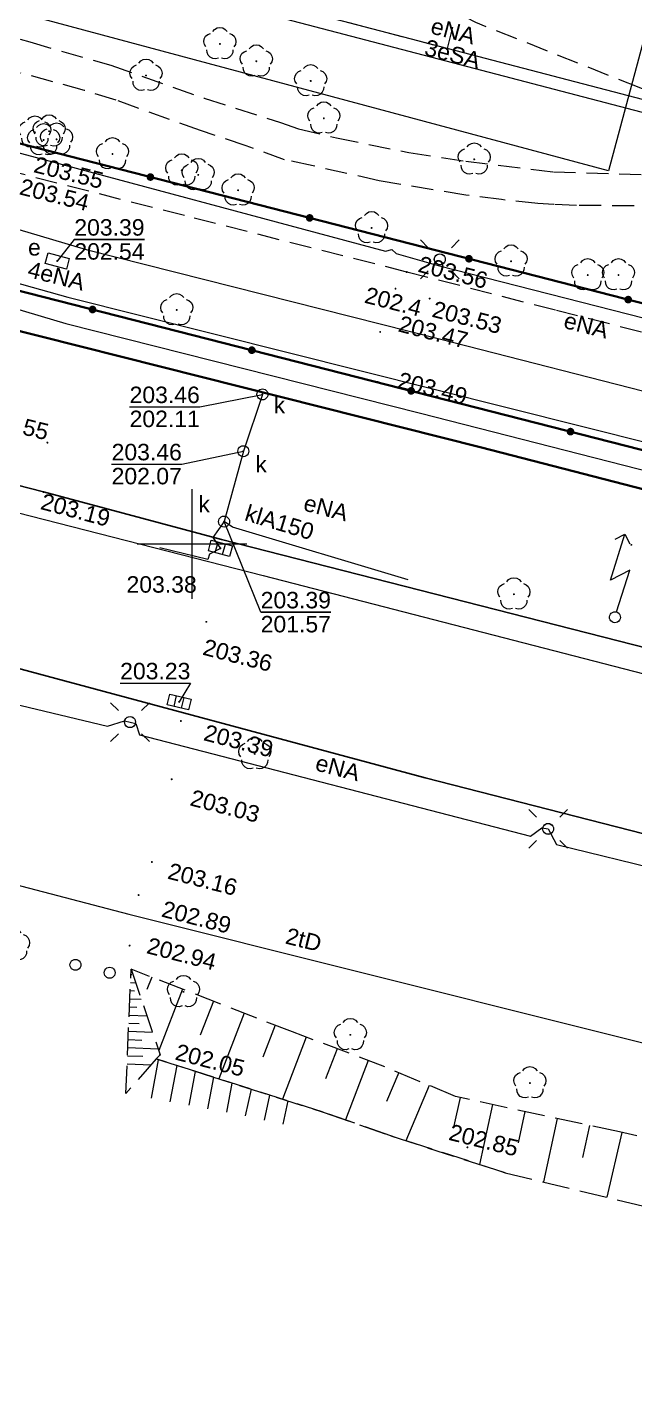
# Model space of a CAD drawing. Extents: x 0 to 7423283, y 0 to 5548300.
# Drawn here: x 7422242.5 to 7422270.2, y 5547711.2 to 5547773.6 of the extents above; entities that cross this region are included whole.
import ezdxf
from ezdxf.enums import TextEntityAlignment as Align

# ---------------------------------------------------------------- set-up
doc = ezdxf.new("R2010")
doc.units = 0
for name, pattern in [('PRZER1-1', [2, 1, -1]), ('PRZER2-1', [3, 2, -1]), ('PRZER2_5-1', [3.5, 2.5, -1])]:
    doc.linetypes.add(name, pattern=pattern)
doc.layers.get('0').update_dxf_attribs({"linetype": 'CONTINUOUS', "lineweight": 13})
for name, color, linetype, lineweight, true_color in [('BUBS05', 7, 'PRZER2-1', 18, 0x0a0909), ('EGBD03', 7, 'CONTINUOUS', 18, 0x008000), ('EGBP04', 7, 'CONTINUOUS', 18, 0x008000), ('EGBU01', 7, 'PRZER1-1', 18, 0x008000), ('OBOP02', 7, 'CONTINUOUS', 18, 0x008000), ('SUPE03_O', 1, 'CONTINUOUS', 18, 0xff0000), ('SUPE04', 1, 'CONTINUOUS', 18, 0xff0000), ('SUPE04_O', 1, 'CONTINUOUS', 18, 0xff0000), ('SUPK02', 7, 'CONTINUOUS', 18, 0x803300), ('SUPK02_O', 7, 'CONTINUOUS', 18, 0x803300), ('SUPK03', 7, 'CONTINUOUS', 18, 0x803300), ('SUPT01', 7, 'CONTINUOUS', 18, 0xff9100), ('SUPT01_O', 7, 'CONTINUOUS', 18, 0xff9100), ('SUPW03', 5, 'CONTINUOUS', 18, 0x0000ff), ('SUUS05', 7, 'CONTINUOUS', 18, 0x0a0909), ('SUUS15', 7, 'CONTINUOUS', 18, 0xff9100), ('SUUS15_O', 7, 'CONTINUOUS', 18, 0xff9100)]:
    doc.layers.add(name, color=color, linetype=linetype, lineweight=lineweight, true_color=true_color)
for name, color, linetype, lineweight in [('BUBZ02', 7, 'PRZER2_5-1', 18), ('GSLKOC', 7, 'CONTINUOUS', 18), ('KTCR02', 7, 'PRZER2-1', 18), ('KTKR01', 7, 'CONTINUOUS', 25), ('KTOK05_01', 7, 'CONTINUOUS', 35), ('KTTR03', 7, 'CONTINUOUS', 35), ('RTPW02', 7, 'CONTINUOUS', 13), ('RTPW02_O', 7, 'CONTINUOUS', 13), ('SUSM', 7, 'CONTINUOUS', 18)]:
    doc.layers.add(name, color=color, linetype=linetype, lineweight=lineweight)
for name, color, linetype, true_color in [('SUPS01_03', 1, 'CONTINUOUS', 0xff0000), ('SUPS01_03_O', 1, 'CONTINUOUS', 0xff0000), ('SUPS01_05', 7, 'CONTINUOUS', 0x803300), ('SUPS01_05_O', 7, 'CONTINUOUS', 0x803300)]:
    doc.layers.add(name, color=color, linetype=linetype, true_color=true_color)
doc.styles.add('GEO-INFO', font='Arial')

# ---------------------------------------------------------------- blocks, each defined once
blk = doc.blocks.new('EPPGN')
blk.add_hatch(color=0).paths.add_polyline_path([(-0.09, 0), (-0.085595, -0.027812), (-0.072812, -0.052901), (-0.052901, -0.072812), (-0.027812, -0.085595), (0, -0.09), (0.027812, -0.085595), (0.052901, -0.072812), (0.072812, -0.052901), (0.085595, -0.027812), (0.09, 0), (0.085595, 0.027812), (0.072812, 0.052901), (0.052901, 0.072812), (0.027812, 0.085595), (0, 0.09), (-0.027812, 0.085595), (-0.052901, 0.072812), (-0.072812, 0.052901), (-0.085595, 0.027812)])
blk = doc.blocks.new('PROSTOKAT2-1_PELNY')
at = {"color": 0}
blk.add_lwpolyline([(1, 0.5), (1, -0.5), (-1, -0.5), (-1, 0.5)], close=True, dxfattribs=at)
blk = doc.blocks.new('KOLO')
blk.add_hatch(color=0).paths.add_polyline_path([(0, 0.5), (-0.12941, 0.482963), (-0.25, 0.433013), (-0.353553, 0.353553), (-0.433013, 0.25), (-0.482963, 0.12941), (-0.5, 0), (-0.482963, -0.12941), (-0.433013, -0.25), (-0.353553, -0.353553), (-0.25, -0.433013), (-0.12941, -0.482963), (0, -0.5), (0.12941, -0.482963), (0.25, -0.433013), (0.353553, -0.353553), (0.433013, -0.25), (0.482963, -0.12941), (0.5, 0), (0.482963, 0.12941), (0.433013, 0.25), (0.353553, 0.353553), (0.25, 0.433013), (0.12941, 0.482963)])
blk = doc.blocks.new('SPDLP')
blk.add_hatch(color=0).paths.add_polyline_path([(-0.09, 0), (-0.085595, -0.027812), (-0.072812, -0.052901), (-0.052901, -0.072812), (-0.027812, -0.085595), (0, -0.09), (0.027812, -0.085595), (0.052901, -0.072812), (0.072812, -0.052901), (0.085595, -0.027812), (0.09, 0), (0.085595, 0.027812), (0.072812, 0.052901), (0.052901, 0.072812), (0.027812, 0.085595), (0, 0.09), (-0.027812, 0.085595), (-0.052901, 0.072812), (-0.072812, 0.052901), (-0.085595, 0.027812)])
at = {"color": 0}
for points in [[(-0.268652, 1.271938), (-0.048001, 1.40916), (0.20623, 1.462858), (0.463525, 1.426585), (0.693003, 1.304695), (0.867117, 1.11182), (0.964971, 0.871109)], [(-1.292703, 0.137547), (-1.355024, 0.389802), (-1.327532, 0.648184), (-1.213525, 0.881678), (-1.026689, 1.062258), (-0.78945, 1.168249), (-0.530282, 1.186929)], [(1.126667, 0.648554), (1.325358, 0.481106), (1.454989, 0.255912), (1.5, 0), (1.454989, -0.255912), (1.325358, -0.481106), (1.126667, -0.648554)], [(-0.530282, -1.186929), (-0.78945, -1.168249), (-1.026689, -1.062258), (-1.213525, -0.881678), (-1.327532, -0.648184), (-1.355024, -0.389802), (-1.292703, -0.137547)], [(0.964971, -0.871109), (0.867117, -1.11182), (0.693003, -1.304695), (0.463525, -1.426585), (0.20623, -1.462858), (-0.048001, -1.40916), (-0.268652, -1.271938)]]:
    blk.add_lwpolyline(points, dxfattribs=at)
blk = doc.blocks.new('SUSM07_01')
at = {"color": 0}
for points in [[(0.5, 0), (4.5, 0), (3.1, 1.4), (7.5, 1.4)], [(6.793489, 2.104679), (7.5, 1.4), (6.793489, 0.695321)]]:
    blk.add_lwpolyline(points, dxfattribs=at)
blk.add_lwpolyline([(0.5, 0), (0.482963, -0.12941), (0.433013, -0.25), (0.353553, -0.353553), (0.25, -0.433013), (0.12941, -0.482963), (0, -0.5), (-0.12941, -0.482963), (-0.25, -0.433013), (-0.353553, -0.353553), (-0.433013, -0.25), (-0.482963, -0.12941), (-0.5, 0), (-0.482963, 0.12941), (-0.433013, 0.25), (-0.353553, 0.353553), (-0.25, 0.433013), (-0.12941, 0.482963), (0, 0.5), (0.12941, 0.482963), (0.25, 0.433013), (0.353553, 0.353553), (0.433013, 0.25), (0.482963, 0.12941)], close=True, dxfattribs=at)
blk = doc.blocks.new('OKRAG_PELNY')
at = {"color": 0}
blk.add_lwpolyline([(0.5, 0), (0.482963, -0.12941), (0.433013, -0.25), (0.353553, -0.353553), (0.25, -0.433013), (0.12941, -0.482963), (0, -0.5), (-0.12941, -0.482963), (-0.25, -0.433013), (-0.353553, -0.353553), (-0.433013, -0.25), (-0.482963, -0.12941), (-0.5, 0), (-0.482963, 0.12941), (-0.433013, 0.25), (-0.353553, 0.353553), (-0.25, 0.433013), (-0.12941, 0.482963), (0, 0.5), (0.12941, 0.482963), (0.25, 0.433013), (0.353553, 0.353553), (0.433013, 0.25), (0.482963, 0.12941)], close=True, dxfattribs=at)
blk = doc.blocks.new('SUSM01_01')
at = {"color": 0}
for points in [[(-0.353553, 0.353553), (-0.212132, 0.212132)], [(0.353553, 0.353553), (0.212132, 0.212132)], [(-0.353553, -0.353553), (-0.212132, -0.212132)], [(0.353553, -0.353553), (0.212132, -0.212132)]]:
    blk.add_lwpolyline(points, dxfattribs=at)
blk.add_lwpolyline([(0.1, 0), (0.093969, -0.034202), (0.076604, -0.064279), (0.05, -0.086603), (0.025882, -0.096593), (0, -0.1), (-0.025882, -0.096593), (-0.05, -0.086603), (-0.073305, -0.068017), (-0.090097, -0.043388), (-0.098883, -0.014904), (-0.098883, 0.014904), (-0.090097, 0.043388), (-0.073305, 0.068017), (-0.05, 0.086603), (-0.022252, 0.097493), (0.007473, 0.09972), (0.036534, 0.093087), (0.062349, 0.078183), (0.082624, 0.056332), (0.095557, 0.029476)], close=True, dxfattribs=at)
blk = doc.blocks.new('SUUS05')
at = {"color": 0}
blk.add_lwpolyline([(0.5, -0.25), (-0.5, -0.25), (-0.5, 0.25), (0.5, 0.25)], close=True, dxfattribs=at)
for points in [[(-0.175, -0.25), (-0.175, 0.25)], [(0.175, -0.25), (0.175, 0.25)]]:
    blk.add_lwpolyline(points, dxfattribs=at)

msp = doc.modelspace()

# ---------------------------------------------------------------- linework, layer by layer
at = {"color": 7, "linetype": 'Continuous', "lineweight": 13, "elevation": 100, "flags": 128}
for points in [[(7422250, 5547747.5), (7422250, 5547752.5)], [(7422247.5, 5547750), (7422252.5, 5547750)]]:
    msp.add_lwpolyline(points, dxfattribs=at)
at = {"layer": 'BUBS05', "color": 18, "linetype": 'PRZER2-1', "lineweight": 18, "ltscale": 0.5, "true_color": 0x0a0909, "elevation": 10.14}
msp.add_lwpolyline([(7422240.08, 5547793.75), (7422236.3, 5547779.12), (7422248.05, 5547776.12), (7422249.9, 5547775.69), (7422261.65, 5547772.59), (7422265.42, 5547787.24), (7422254.01, 5547790.21), (7422251.52, 5547790.84), (7422242.73, 5547793.14), (7422241.08, 5547793.53)], close=True, dxfattribs=at)
at = {"layer": 'BUBZ02', "color": 7, "linetype": 'PRZER2_5-1', "lineweight": 18, "ltscale": 0.5, "elevation": 10.14}
for points in [[(7422247.22, 5547730.61), (7422248.54, 5547726.71), (7422248.37, 5547726.52), (7422246.98, 5547724.95)], [(7422246.98, 5547724.95), (7422247.22, 5547730.61)], [(7422247.22, 5547730.61), (7422248.54, 5547726.71), (7422248.37, 5547726.52), (7422250.5, 5547725.84), (7422255.98, 5547724.1), (7422259.07, 5547723.01), (7422264.28, 5547721.33), (7422273.26, 5547719.17), (7422292.46, 5547714.49), (7422304.41, 5547711.81), (7422304.3, 5547714.64)], [(7422304.3, 5547714.64), (7422300.58, 5547715.79), (7422297.48, 5547716.67), (7422291.9, 5547717.95), (7422284.18, 5547719.74), (7422278.81, 5547721.02), (7422269.5, 5547723.19), (7422262.02, 5547724.8), (7422258.8, 5547726.16), (7422254.58, 5547727.75), (7422247.22, 5547730.61)], [(7422264.28, 5547721.33), (7422259.07, 5547723.01), (7422255.98, 5547724.1), (7422250.5, 5547725.84), (7422248.37, 5547726.52), (7422246.98, 5547724.95)]]:
    msp.add_lwpolyline(points, dxfattribs=at)
at = {"layer": 'BUBZ02', "color": 7, "linetype": 'Continuous', "lineweight": 18, "elevation": 10.14, "flags": 128}
for points in [[(7422247.21, 5547730.374), (7422247.256, 5547730.372)], [(7422247.194, 5547730.003), (7422247.429, 5547729.993)], [(7422248.158, 5547730.246), (7422247.94, 5547729.685)], [(7422247.163, 5547729.262), (7422247.684, 5547729.24)], [(7422247.179, 5547729.633), (7422247.367, 5547729.625)], [(7422249.565, 5547729.699), (7422248.477, 5547726.897)], [(7422250.973, 5547729.152), (7422250.375, 5547727.611)], [(7422247.131, 5547728.521), (7422247.939, 5547728.487)], [(7422247.147, 5547728.892), (7422247.479, 5547728.878)], [(7422252.381, 5547728.605), (7422251.218, 5547725.612)], [(7422247.116, 5547728.151), (7422247.591, 5547728.13)], [(7422253.788, 5547728.058), (7422253.224, 5547726.606)], [(7422247.084, 5547727.409), (7422247.703, 5547727.383)], [(7422247.1, 5547727.78), (7422248.194, 5547727.734)], [(7422255.198, 5547727.517), (7422254.132, 5547724.687)], [(7422247.053, 5547726.668), (7422247.751, 5547726.639)], [(7422247.069, 5547727.039), (7422248.448, 5547726.98)], [(7422256.612, 5547726.985), (7422256.092, 5547725.607)], [(7422247.037, 5547726.298), (7422248.132, 5547726.251)], [(7422248.148, 5547724.732), (7422248.476, 5547726.486)], [(7422249.007, 5547724.571), (7422249.315, 5547726.218)], [(7422258.025, 5547726.452), (7422257.003, 5547723.739)], [(7422249.867, 5547724.41), (7422250.155, 5547725.95)], [(7422250.726, 5547724.25), (7422250.994, 5547725.683)], [(7422251.586, 5547724.089), (7422251.834, 5547725.417)], [(7422259.428, 5547725.895), (7422258.875, 5547724.584)], [(7422252.443, 5547723.919), (7422252.714, 5547725.137)], [(7422253.297, 5547723.73), (7422253.55, 5547724.872)], [(7422260.819, 5547725.307), (7422259.756, 5547722.789)], [(7422254.15, 5547723.54), (7422254.387, 5547724.606)], [(7422262.222, 5547724.757), (7422261.944, 5547723.465)], [(7422263.698, 5547724.439), (7422263.11, 5547721.707)], [(7422265.175, 5547724.121), (7422264.867, 5547722.692)], [(7422266.651, 5547723.803), (7422266.028, 5547720.91)], [(7422268.127, 5547723.485), (7422267.812, 5547722.021)], [(7422269.603, 5547723.166), (7422268.915, 5547720.215)]]:
    msp.add_lwpolyline(points, dxfattribs=at)
at = {"layer": 'EGBD03', "color": 96, "linetype": 'Continuous', "lineweight": 18, "true_color": 0x008000, "elevation": 10.3}
msp.add_lwpolyline([(7422194.39, 5548053.5), (7422184.85, 5548019.75), (7422176.11, 5547988.16), (7422167.47, 5547956.53), (7422158.84, 5547924.97), (7422141.62, 5547861.86), (7422133, 5547830.19), (7422129.27, 5547817.04), (7422126.26, 5547805.84), (7422124.29, 5547798.44), (7422132.45, 5547796.43), (7422153.04, 5547791.02), (7422213.07, 5547775.65), (7422213.56, 5547776.27), (7422217.32, 5547775.42), (7422217.41, 5547774.55), (7422245.94, 5547767.29), (7422273.72, 5547760.14), (7422301.4, 5547753.14), (7422329.11, 5547745.92)], dxfattribs=at)
at = {"layer": 'EGBU01', "color": 7, "linetype": 'Continuous', "lineweight": 18, "elevation": 10.17}
msp.add_lwpolyline([(7422194.39, 5548053.5), (7422184.85, 5548019.75), (7422176.11, 5547988.16), (7422167.47, 5547956.53), (7422158.84, 5547924.97), (7422141.62, 5547861.86), (7422133, 5547830.19), (7422129.27, 5547817.04), (7422126.26, 5547805.84), (7422124.29, 5547798.44), (7422132.45, 5547796.43), (7422153.04, 5547791.02), (7422213.07, 5547775.65), (7422213.56, 5547776.27), (7422217.32, 5547775.42), (7422217.41, 5547774.55), (7422245.94, 5547767.29), (7422273.72, 5547760.14), (7422301.4, 5547753.14), (7422329.11, 5547745.92)], dxfattribs=at)
at = {"layer": 'EGBU01', "color": 96, "linetype": 'PRZER1-1', "lineweight": 18, "ltscale": 0.5, "true_color": 0x008000, "elevation": 10.18}
msp.add_lwpolyline([(7422194.39, 5548053.5), (7422184.85, 5548019.75), (7422176.11, 5547988.16), (7422167.47, 5547956.53), (7422158.84, 5547924.97), (7422141.62, 5547861.86), (7422133, 5547830.19), (7422129.27, 5547817.04), (7422126.26, 5547805.84), (7422124.29, 5547798.44), (7422132.45, 5547796.43), (7422153.04, 5547791.02), (7422213.07, 5547775.65), (7422213.56, 5547776.27), (7422217.32, 5547775.42), (7422217.41, 5547774.55), (7422245.94, 5547767.29), (7422273.72, 5547760.14), (7422301.4, 5547753.14), (7422329.11, 5547745.92)], dxfattribs=at)
at = {"layer": 'GSLKOC', "color": 7, "linetype": 'PRZER2-1', "lineweight": 18, "ltscale": 0.5, "elevation": 10.18}
for points in [[(7422288.78, 5547763.32), (7422282.56, 5547765.82), (7422276.53, 5547768.28), (7422270.39, 5547770.81), (7422262.95, 5547773.77), (7422262.06, 5547774.23)], [(7422240.73, 5547773.46), (7422242.6, 5547772.89), (7422246.29, 5547771.83), (7422250.55, 5547770.33), (7422254.03, 5547769.22), (7422254.86, 5547768.93), (7422256.59, 5547768.52), (7422259.89, 5547767.85), (7422262.48, 5547767.45), (7422266.49, 5547766.97), (7422271.64, 5547766.82)], [(7422271.66, 5547765.4), (7422267.54, 5547765.44), (7422266.5, 5547765.48), (7422265.77, 5547765.53), (7422264.12, 5547765.7), (7422262.48, 5547765.91), (7422258.53, 5547766.56), (7422255.52, 5547767.24), (7422254.21, 5547767.52), (7422252.47, 5547768.16), (7422250.39, 5547768.85), (7422246.54, 5547770.23), (7422245.09, 5547770.68), (7422242.17, 5547771.48)]]:
    msp.add_lwpolyline(points, dxfattribs=at)
at = {"layer": 'KTCR02', "color": 7, "linetype": 'PRZER2-1', "lineweight": 18, "ltscale": 0.5, "elevation": 10.18}
msp.add_lwpolyline([(7422457.33, 5547712.08), (7422406.19, 5547725.15), (7422369.24, 5547734.41), (7422333.85, 5547743.37), (7422307.72, 5547750.15), (7422302.81, 5547751.46), (7422285.03, 5547755.96), (7422266.57, 5547760.66), (7422259.79, 5547762.4), (7422249.65, 5547764.97), (7422231.15, 5547769.69), (7422221.31, 5547772.2), (7422217, 5547773.33), (7422217.26, 5547774.23), (7422216.94, 5547775.43)], dxfattribs=at)
at = {"layer": 'KTKR01', "color": 7, "linetype": 'Continuous', "lineweight": 25, "elevation": 10.18}
for points in [[(7422119.33, 5547784.07), (7422124.87, 5547782.7), (7422243.22, 5547752.37)], [(7422117.29, 5547776.26), (7422142.87, 5547769.55), (7422162.27, 5547764.63), (7422188.53, 5547757.97), (7422219.68, 5547749.87), (7422234.63, 5547746.22), (7422241.17, 5547744.57), (7422260.64, 5547739.34), (7422297.38, 5547729.93), (7422303.75, 5547728.29)], [(7422513.09, 5547683.07), (7422481.13, 5547691.28), (7422443.7, 5547700.98), (7422426.8, 5547705.31), (7422395.01, 5547713.46), (7422346.62, 5547725.95), (7422297.94, 5547738.31), (7422251.34, 5547750.2), (7422243.22, 5547752.37)]]:
    msp.add_lwpolyline(points, dxfattribs=at)
at = {"layer": 'KTOK05_01', "color": 7, "linetype": 'Continuous', "lineweight": 35, "elevation": 10.18}
for points in [[(7422514.27, 5547692.01), (7422469.44, 5547703.4), (7422404.99, 5547719.93), (7422336.73, 5547737.41), (7422329.36, 5547739.3), (7422290.25, 5547749.25), (7422220.69, 5547767.02), (7422210.25, 5547769.63), (7422167.25, 5547780.67), (7422121.96, 5547792.16)], [(7422222.04, 5547773.41), (7422312.77, 5547750.15), (7422339.52, 5547743.2)]]:
    msp.add_lwpolyline(points, dxfattribs=at)
at = {"layer": 'KTTR03', "color": 7, "linetype": 'Continuous', "lineweight": 35, "elevation": 10.18}
msp.add_lwpolyline([(7422303.11, 5547744.07), (7422291.12, 5547747.2), (7422263.2, 5547754.4), (7422228.44, 5547763.16)], dxfattribs=at)
at = {"layer": 'SUPE04', "color": 1, "linetype": 'Continuous', "lineweight": 18, "true_color": 0xff0000, "elevation": 10.18}
for points in [[(7422288.39, 5547765.01), (7422236.05, 5547778.7), (7422233.92, 5547779.89), (7422226.55, 5547782.27), (7422214.88, 5547784.78), (7422210.55, 5547790.04), (7422207.94, 5547794.51), (7422212.37, 5547809.88), (7422212.13, 5547810.53), (7422212.29, 5547811.96), (7422215.28, 5547825.1), (7422200.33, 5547829.49), (7422194.18, 5547898.34), (7422189.77, 5547899.64)], [(7422291.73, 5547766.29), (7422292.12, 5547768.56), (7422290.51, 5547770.29), (7422288.1, 5547768.72), (7422287.38, 5547765.96), (7422278.46, 5547768.2), (7422245.21, 5547776.9), (7422215.48, 5547785.12), (7422222.18, 5547813.96), (7422221.2, 5547816.78), (7422217.99, 5547825.62), (7422201.94, 5547830.14), (7422204.35, 5547837.48), (7422207.14, 5547836.95)], [(7422158.09, 5547789.22), (7422157.25, 5547784.33), (7422157.5, 5547783.97), (7422167.04, 5547781.65), (7422204.75, 5547772.2), (7422235.97, 5547763.6), (7422244.33, 5547761.25), (7422284.48, 5547751.18), (7422303.02, 5547746.41), (7422347.7, 5547735.32), (7422389.6, 5547725.27), (7422431.03, 5547714.29), (7422474, 5547703.15), (7422498.98, 5547696.6), (7422504.77, 5547695.04), (7422521.48, 5547690.69), (7422579.57, 5547675.76), (7422612.83, 5547667.05), (7422626.65, 5547663.63)], [(7422158.09, 5547789.22), (7422161.92, 5547788.35), (7422170.59, 5547786.07), (7422170.89, 5547786.12), (7422171.12, 5547785.96), (7422195.12, 5547779.7), (7422195.39, 5547779.78), (7422197.13, 5547779.29), (7422218.03, 5547773.88), (7422218.22, 5547774.05), (7422218.34, 5547773.83), (7422241.59, 5547767.97), (7422258.83, 5547763.35), (7422259.11, 5547763.42), (7422259.31, 5547763.25), (7422261.22, 5547762.7), (7422275.7, 5547759.01), (7422285.07, 5547756.49), (7422285.32, 5547756.61), (7422285.53, 5547756.52), (7422293.79, 5547754.41), (7422302.78, 5547752.31), (7422313.12, 5547749.71), (7422334.59, 5547744.01)], [(7422240.73, 5547742.98), (7422246.15, 5547741.7), (7422246.92, 5547741.94), (7422247.17, 5547741.88), (7422247.44, 5547741.82), (7422247.6, 5547741.3), (7422265.44, 5547736.67), (7422265.96, 5547737.05), (7422266.24, 5547737.01), (7422266.63, 5547736.3), (7422276.56, 5547733.87), (7422294.89, 5547729.27), (7422295.52, 5547729.58), (7422295.91, 5547729), (7422314.83, 5547724.11), (7422315.5, 5547724.48), (7422315.8, 5547723.85), (7422344.38, 5547716.47)]]:
    msp.add_lwpolyline(points, dxfattribs=at)
at = {"layer": 'SUPK02', "color": 36, "linetype": 'Continuous', "lineweight": 18, "true_color": 0x803300, "elevation": 10.18}
msp.add_lwpolyline([(7422259.86, 5547748.36), (7422251.85, 5547750.77), (7422251.46, 5547751.02), (7422250.95, 5547750.3), (7422251.29, 5547749.8), (7422250.79, 5547749.53), (7422250.72, 5547749.29), (7422248.53, 5547749.82)], dxfattribs=at)
at = {"layer": 'SUPK03', "color": 36, "linetype": 'Continuous', "lineweight": 18, "true_color": 0x803300, "elevation": 10.18}
for points in [[(7422118.809, 5547796.599), (7422125.376, 5547794.812), (7422148.101, 5547789.004), (7422163.075, 5547785.032), (7422197.16, 5547776.131), (7422208.458, 5547773.069), (7422210.718, 5547772.454), (7422233.848, 5547766.79), (7422245.164, 5547763.428), (7422261.281, 5547759.356), (7422282.422, 5547753.949), (7422303.404, 5547748.9), (7422322.299, 5547744.254), (7422325.526, 5547743.538), (7422327.495, 5547746.718), (7422328.219, 5547742.936), (7422362.747, 5547734.297), (7422381.718, 5547729.489), (7422394.541, 5547726.429), (7422458.321, 5547710.026), (7422479.494, 5547704.703), (7422500.137, 5547699.06)], [(7422117.891, 5547793.221), (7422124.484, 5547791.428), (7422147.219, 5547785.616), (7422162.185, 5547781.648), (7422196.26, 5547772.749), (7422207.542, 5547769.691), (7422209.842, 5547769.066), (7422232.932, 5547763.41), (7422244.236, 5547760.052), (7422260.419, 5547755.964), (7422281.578, 5547750.551), (7422302.576, 5547745.5), (7422321.501, 5547740.846), (7422325.213, 5547740.022), (7422361.893, 5547730.903), (7422380.882, 5547726.091), (7422393.699, 5547723.031), (7422457.459, 5547706.634), (7422478.606, 5547701.317), (7422500.763, 5547695.26), (7422501.858, 5547695.999)], [(7422253.21, 5547756.82), (7422252.34, 5547754.23), (7422251.46, 5547751.02)]]:
    msp.add_lwpolyline(points, dxfattribs=at)
at = {"layer": 'SUPS01_03_O', "color": 1, "linetype": 'Continuous', "lineweight": 9, "true_color": 0xff0000, "elevation": 10.8, "flags": 128}
for points in [[(7422247.832, 5547763.886), (7422244.629, 5547763.886), (7422243.85, 5547762.9)], [(7422244.629, 5547763.886), (7422247.832, 5547763.886)]]:
    msp.add_lwpolyline(points, dxfattribs=at)
at = {"layer": 'SUPS01_05_O', "color": 36, "linetype": 'Continuous', "lineweight": 9, "true_color": 0x803300, "elevation": 10.8, "flags": 128}
for points in [[(7422247.15, 5547756.253), (7422250.353, 5547756.252), (7422253.21, 5547756.82)], [(7422247.15, 5547756.253), (7422250.353, 5547756.252)], [(7422246.33, 5547753.643), (7422249.533, 5547753.642), (7422252.34, 5547754.23)], [(7422246.33, 5547753.643), (7422249.533, 5547753.642)], [(7422256.333, 5547746.892), (7422253.13, 5547746.893), (7422251.46, 5547751.02)], [(7422253.13, 5547746.893), (7422256.333, 5547746.892)], [(7422246.72, 5547743.657), (7422249.923, 5547743.657), (7422249.41, 5547742.8)]]:
    msp.add_lwpolyline(points, dxfattribs=at)
at = {"layer": 'SUPT01', "color": 30, "linetype": 'Continuous', "lineweight": 18, "true_color": 0xff9100, "elevation": 10.18}
msp.add_lwpolyline([(7422223.58, 5547739.32), (7422233.1, 5547736.78), (7422247.12, 5547733.12), (7422278.57, 5547725.25), (7422292.94, 5547721.56)], dxfattribs=at)
at = {"layer": 'SUPW03', "color": 5, "linetype": 'Continuous', "lineweight": 18, "true_color": 0x0000ff, "elevation": 10.18}
for points in [[(7422302.14, 5547767.98), (7422271.46, 5547776.2), (7422269, 5547767.02), (7422188.4, 5547788.63), (7422198.5, 5547828.03)], [(7422136.06, 5547778.87), (7422172.19, 5547769.31), (7422253.25, 5547748.56), (7422278.37, 5547742.08), (7422303.46, 5547735.68), (7422317.61, 5547731.72), (7422322.83, 5547730.64), (7422341.18, 5547725.95), (7422346.12, 5547724.6), (7422363.28, 5547720.25), (7422376.04, 5547716.9), (7422407.29, 5547708.82), (7422426.87, 5547703.95)]]:
    msp.add_lwpolyline(points, dxfattribs=at)

# ---------------------------------------------------------------- block references
at = {"layer": 'EGBP04', "color": 96, "lineweight": 18, "true_color": 0x008000, "xscale": 0.5, "yscale": 0.5, "rotation": 90}
for p in [(7422245.94, 5547767.29, 10.32), (7422262.56, 5547722.49, 10.32)]:
    msp.add_blockref('EPPGN', p, dxfattribs=at)
at = {"layer": 'KTOK05_01', "color": 7, "lineweight": 35, "xscale": 0.35, "yscale": 0.35, "rotation": 90}
for p in [(7422248.098, 5547766.73, 10.18), (7422255.363, 5547764.867, 10.18), (7422262.629, 5547763.005, 10.18), (7422269.894, 5547761.142, 10.18), (7422245.46, 5547760.692, 10.18), (7422252.726, 5547758.836, 10.18), (7422259.993, 5547756.98, 10.18), (7422267.26, 5547755.123, 10.18)]:
    msp.add_blockref('KOLO', p, dxfattribs=at)
at = {"layer": 'OBOP02', "color": 96, "lineweight": 18, "true_color": 0x008000, "xscale": 0.5, "yscale": 0.5, "rotation": 90}
for p in [(7422251.27, 5547772.8, 10.12), (7422252.93, 5547772.01, 10.12), (7422247.9, 5547771.36, 10.12), (7422255.41, 5547771.11, 10.12), (7422256.01, 5547769.41, 10.12), (7422242.83, 5547768.77, 10.12), (7422243.23, 5547768.42, 10.12), (7422243.48, 5547768.82, 10.12), (7422243.82, 5547768.45, 10.12), (7422246.37, 5547767.78, 10.12), (7422249.53, 5547767.04, 10.12), (7422262.87, 5547767.54, 10.12), (7422250.28, 5547766.83, 10.12), (7422252.1, 5547766.13, 10.12), (7422258.19, 5547764.41, 10.12), (7422264.55, 5547762.89, 10.12), (7422268.05, 5547762.26, 10.12), (7422269.45, 5547762.26, 10.12), (7422249.3, 5547760.67, 10.12), (7422264.68, 5547747.71, 10.12), (7422252.86, 5547740.43, 10.12), (7422241.86, 5547731.71, 10.12), (7422249.61, 5547729.58, 10.12), (7422257.22, 5547727.62, 10.12), (7422265.41, 5547725.42, 10.12)]:
    msp.add_blockref('SPDLP', p, dxfattribs=at)
at = {"layer": 'RTPW02', "color": 7, "lineweight": 13, "xscale": 0.09, "yscale": 0.09, "rotation": 90}
for p in [(7422259.79, 5547762.4, 10.2), (7422259.28, 5547761.64, 10.2), (7422258.58, 5547759.67, 10.2), (7422258.47, 5547757.39, 10.2), (7422243.4, 5547754.62, 10.2), (7422243.22, 5547752.37, 10.2), (7422270.04, 5547749.96, 10.2), (7422250.65, 5547746.45, 10.2), (7422249.49, 5547741.93, 10.2), (7422249.07, 5547739.27, 10.2), (7422248.17, 5547735.5, 10.2), (7422247.56, 5547733.99, 10.2), (7422247.15, 5547731.69, 10.2), (7422248.54, 5547726.71, 10.2)]:
    msp.add_blockref('KOLO', p, dxfattribs=at)
at = {"layer": 'SUPS01_03', "color": 1, "lineweight": 5, "true_color": 0xff0000, "xscale": 0.09, "yscale": 0.09, "rotation": 90}
for p in [(7422243.85, 5547762.9, 10.24), (7422260.84, 5547761.19, 10.24)]:
    msp.add_blockref('KOLO', p, dxfattribs=at)
at = {"layer": 'SUPS01_05', "color": 36, "lineweight": 5, "true_color": 0x803300, "xscale": 0.09, "yscale": 0.09, "rotation": 90}
for p in [(7422253.21, 5547756.82, 10.24), (7422252.34, 5547754.23, 10.24), (7422251.46, 5547751.02, 10.24), (7422251.29, 5547749.8, 10.24), (7422249.41, 5547742.8, 10.24)]:
    msp.add_blockref('KOLO', p, dxfattribs=at)
at = {"layer": 'SUSM', "color": 7, "lineweight": 18}
for name, p, xscale, yscale, rotation in [('SUSM01_01', (7422261.3, 5547762.98, 10.24), 2.5, 2.5, 90), ('OKRAG_PELNY', (7422261.3, 5547762.98, 10.24), 0.5, 0.5, 90), ('SUSM07_01', (7422269.29, 5547746.66, 10.24), 0.5, 0.5, 72.60227704237961), ('SUSM01_01', (7422247.17, 5547741.88, 10.24), 2.5, 2.5, 90), ('OKRAG_PELNY', (7422247.17, 5547741.88, 10.24), 0.5, 0.5, 90), ('SUSM01_01', (7422266.24, 5547737.01, 10.24), 2.5, 2.5, 90), ('OKRAG_PELNY', (7422266.24, 5547737.01, 10.24), 0.5, 0.5, 90), ('OKRAG_PELNY', (7422244.68, 5547730.81, 10.24), 0.5, 0.5, 90), ('OKRAG_PELNY', (7422246.24, 5547730.45, 10.24), 0.5, 0.5, 90)]:
    msp.add_blockref(name, p, dxfattribs=dict(at, xscale=xscale, yscale=yscale, rotation=rotation))
at = {"layer": 'SUUS05', "color": 18, "lineweight": 18, "true_color": 0x0a0909}
for p, rotation in [((7422251.29, 5547749.8, 10.24), 344.994867378671), ((7422249.41, 5547742.8, 10.24), 346.6605319511837)]:
    msp.add_blockref('SUUS05', p, dxfattribs=dict(at, rotation=rotation))
at = {"layer": 'SUUS15', "color": 1, "lineweight": 18, "true_color": 0xff0000, "xscale": 0.5, "yscale": 0.5, "rotation": 345.2014637529621}
msp.add_blockref('PROSTOKAT2-1_PELNY', (7422243.85, 5547762.9, 10.24), dxfattribs=at)
at = {"layer": 'SUUS15', "color": 36, "lineweight": 18, "true_color": 0x803300, "xscale": 0.5, "yscale": 0.5, "rotation": 90}
for p in [(7422253.21, 5547756.82, 10.24), (7422252.34, 5547754.23, 10.24), (7422251.46, 5547751.02, 10.24)]:
    msp.add_blockref('OKRAG_PELNY', p, dxfattribs=at)

# ---------------------------------------------------------------- texts
at = {"layer": 'RTPW02_O', "color": 7, "linetype": 'Continuous', "lineweight": 0, "style": 'GEO-INFO'}
for s, rotation, p in [('203.55', 345.9965, (7422242.73, 5547766.96, 10.8)), ('203.54', 345.99893, (7422242.08, 5547765.95, 10.8)), ('203.56', 345.63521, (7422260.26, 5547762.42, 10.8)), ('203.53', 345.52951, (7422260.9, 5547760.37, 10.8)), ('203.47', 345.55576, (7422259.36, 5547759.7, 10.8)), ('203.49', 345.69152, (7422259.33, 5547757.13, 10.8)), ('203.55', 346.12557, (7422240.237, 5547755.492, 10.8)), ('203.19', 345.11443, (7422243.042, 5547751.6, 10.8)), ('203.36', 345.63838, (7422250.44, 5547744.96, 10.8)), ('203.39', 345.56382, (7422250.48, 5547741.06, 10.8)), ('203.03', 345.46039, (7422249.86, 5547738.09, 10.8)), ('203.16', 345.54303, (7422248.84, 5547734.75, 10.8)), ('202.89', 345.59062, (7422248.56, 5547733.02, 10.8)), ('202.94', 345.60366, (7422247.88, 5547731.35, 10.8)), ('202.05', 345.59797, (7422249.18, 5547726.5, 10.8)), ('202.85', 346.02997, (7422261.66, 5547722.84, 10.8))]:
    msp.add_text(s, height=0.75, rotation=rotation, dxfattribs=at).set_placement(p)
at = {"layer": 'SUPE03_O', "color": 1, "linetype": 'Continuous', "lineweight": 0, "true_color": 0xff0000, "style": 'GEO-INFO'}
msp.add_text('3eSA', height=0.75, rotation=345.49962, dxfattribs=at).set_placement((7422260.55, 5547772.3, 10.8))
at = {"layer": 'SUPE04_O', "color": 1, "linetype": 'Continuous', "lineweight": 0, "true_color": 0xff0000, "style": 'GEO-INFO'}
for s, rotation, p in [('eNA', 345.15434, (7422260.83, 5547773.29, 10.8)), ('4eNA', 346.02347, (7422242.45, 5547762.18, 10.8)), ('eNA', 345.80124, (7422266.9, 5547759.86, 10.8)), ('eNA', 345.39304, (7422255.03, 5547751.54, 10.8)), ('eNA', 345.39304, (7422255.57, 5547739.69, 10.8))]:
    msp.add_text(s, height=0.75, rotation=rotation, dxfattribs=at).set_placement(p)
at = {"layer": 'SUPK02_O', "color": 36, "linetype": 'Continuous', "lineweight": 0, "true_color": 0x803300, "style": 'GEO-INFO'}
msp.add_text('klA150', height=0.75, rotation=343.28259, dxfattribs=at).set_placement((7422252.35, 5547751.09, 10.8))
at = {"layer": 'SUPS01_03_O', "color": 1, "linetype": 'Continuous', "lineweight": 0, "true_color": 0xff0000, "style": 'GEO-INFO'}
for s, rotation, p in [('203.39', 360, (7422244.629, 5547764.059)), ('202.54', 360, (7422244.629, 5547762.964)), ('202.4', 345.61838, (7422257.816, 5547761.012, 10.8))]:
    msp.add_text(s, height=0.75, rotation=rotation, dxfattribs=at).set_placement(p)
at = {"layer": 'SUPS01_05_O', "color": 36, "linetype": 'Continuous', "lineweight": 0, "true_color": 0x803300, "style": 'GEO-INFO'}
for s, p in [('203.46', (7422247.15, 5547756.425)), ('202.11', (7422247.15, 5547755.33)), ('203.46', (7422246.33, 5547753.815)), ('202.07', (7422246.33, 5547752.72)), ('203.38', (7422247.01, 5547747.78, 10.8)), ('203.39', (7422253.13, 5547747.065)), ('201.57', (7422253.13, 5547745.97)), ('203.23', (7422246.72, 5547743.83))]:
    msp.add_text(s, height=0.75, rotation=359.99979, dxfattribs=at).set_placement(p)
at = {"layer": 'SUPT01_O', "color": 30, "linetype": 'Continuous', "lineweight": 0, "true_color": 0xff9100, "style": 'GEO-INFO'}
msp.add_text('2tD', height=0.75, rotation=346.13433, dxfattribs=at).set_placement((7422254.21, 5547731.79, 10.8))
at = {"layer": 'SUUS15_O', "color": 1, "linetype": 'Continuous', "lineweight": 0, "true_color": 0xff0000, "style": 'GEO-INFO'}
msp.add_text('e', height=0.75, dxfattribs=at).set_placement((7422243.1, 5547763.15, 10.8), align=Align.RIGHT)
at = {"layer": 'SUUS15_O', "color": 36, "linetype": 'Continuous', "lineweight": 0, "true_color": 0x803300, "style": 'GEO-INFO'}
for p in [(7422253.72, 5547755.96, 10.8), (7422252.89, 5547753.26, 10.8), (7422250.29, 5547751.44, 10.8)]:
    msp.add_text('k', height=0.75, rotation=359.99979, dxfattribs=at).set_placement(p)

doc.saveas('drawing.dxf')
